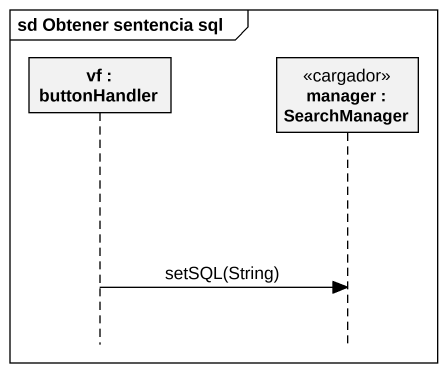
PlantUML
@startuml
mainframe sd Obtener sentencia sql
hide footbox
participant "vf : buttonHandler" as vf
participant "manager : SearchManager" as manager <<cargador>>

vf -> manager : setSQL(String)
@enduml
